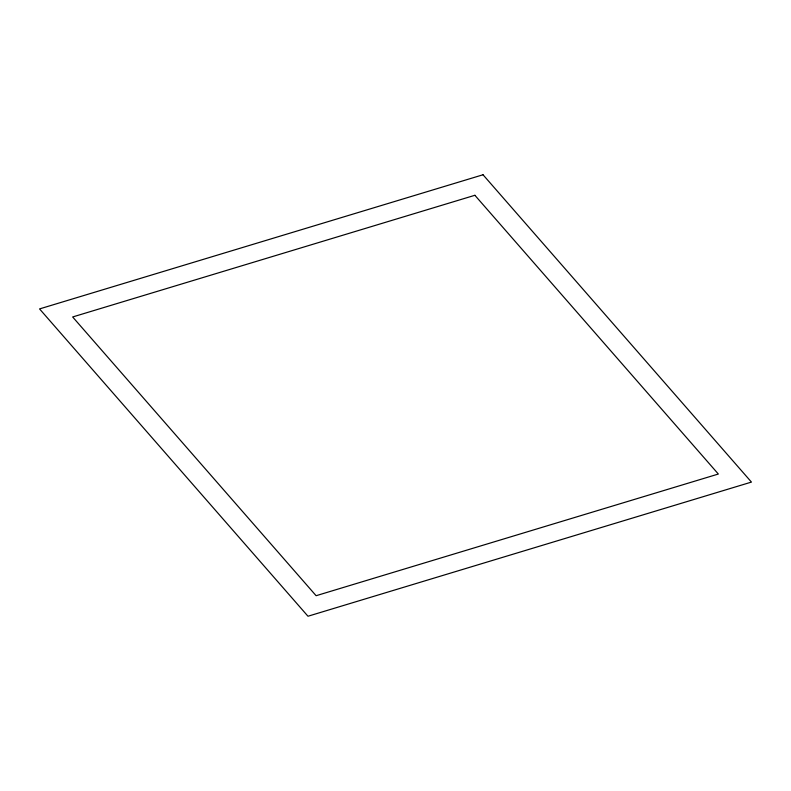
<?xml version="1.0" encoding="UTF-8"?>
<svg xmlns="http://www.w3.org/2000/svg" width="791" height="791" viewBox="0 0 791 791"><rect width="100%" height="100%" fill="white"/><g stroke="black" fill="none" stroke-linecap="round" stroke-linejoin="round"><path stroke-width="1.19" d="M483.024 174.762L39.55 308.915L307.976 616.238L751.45 482.085L483.024 174.762M474.887 195.288L72.653 316.964L316.113 595.712L718.347 474.036L474.887 195.288"/></g></svg>
